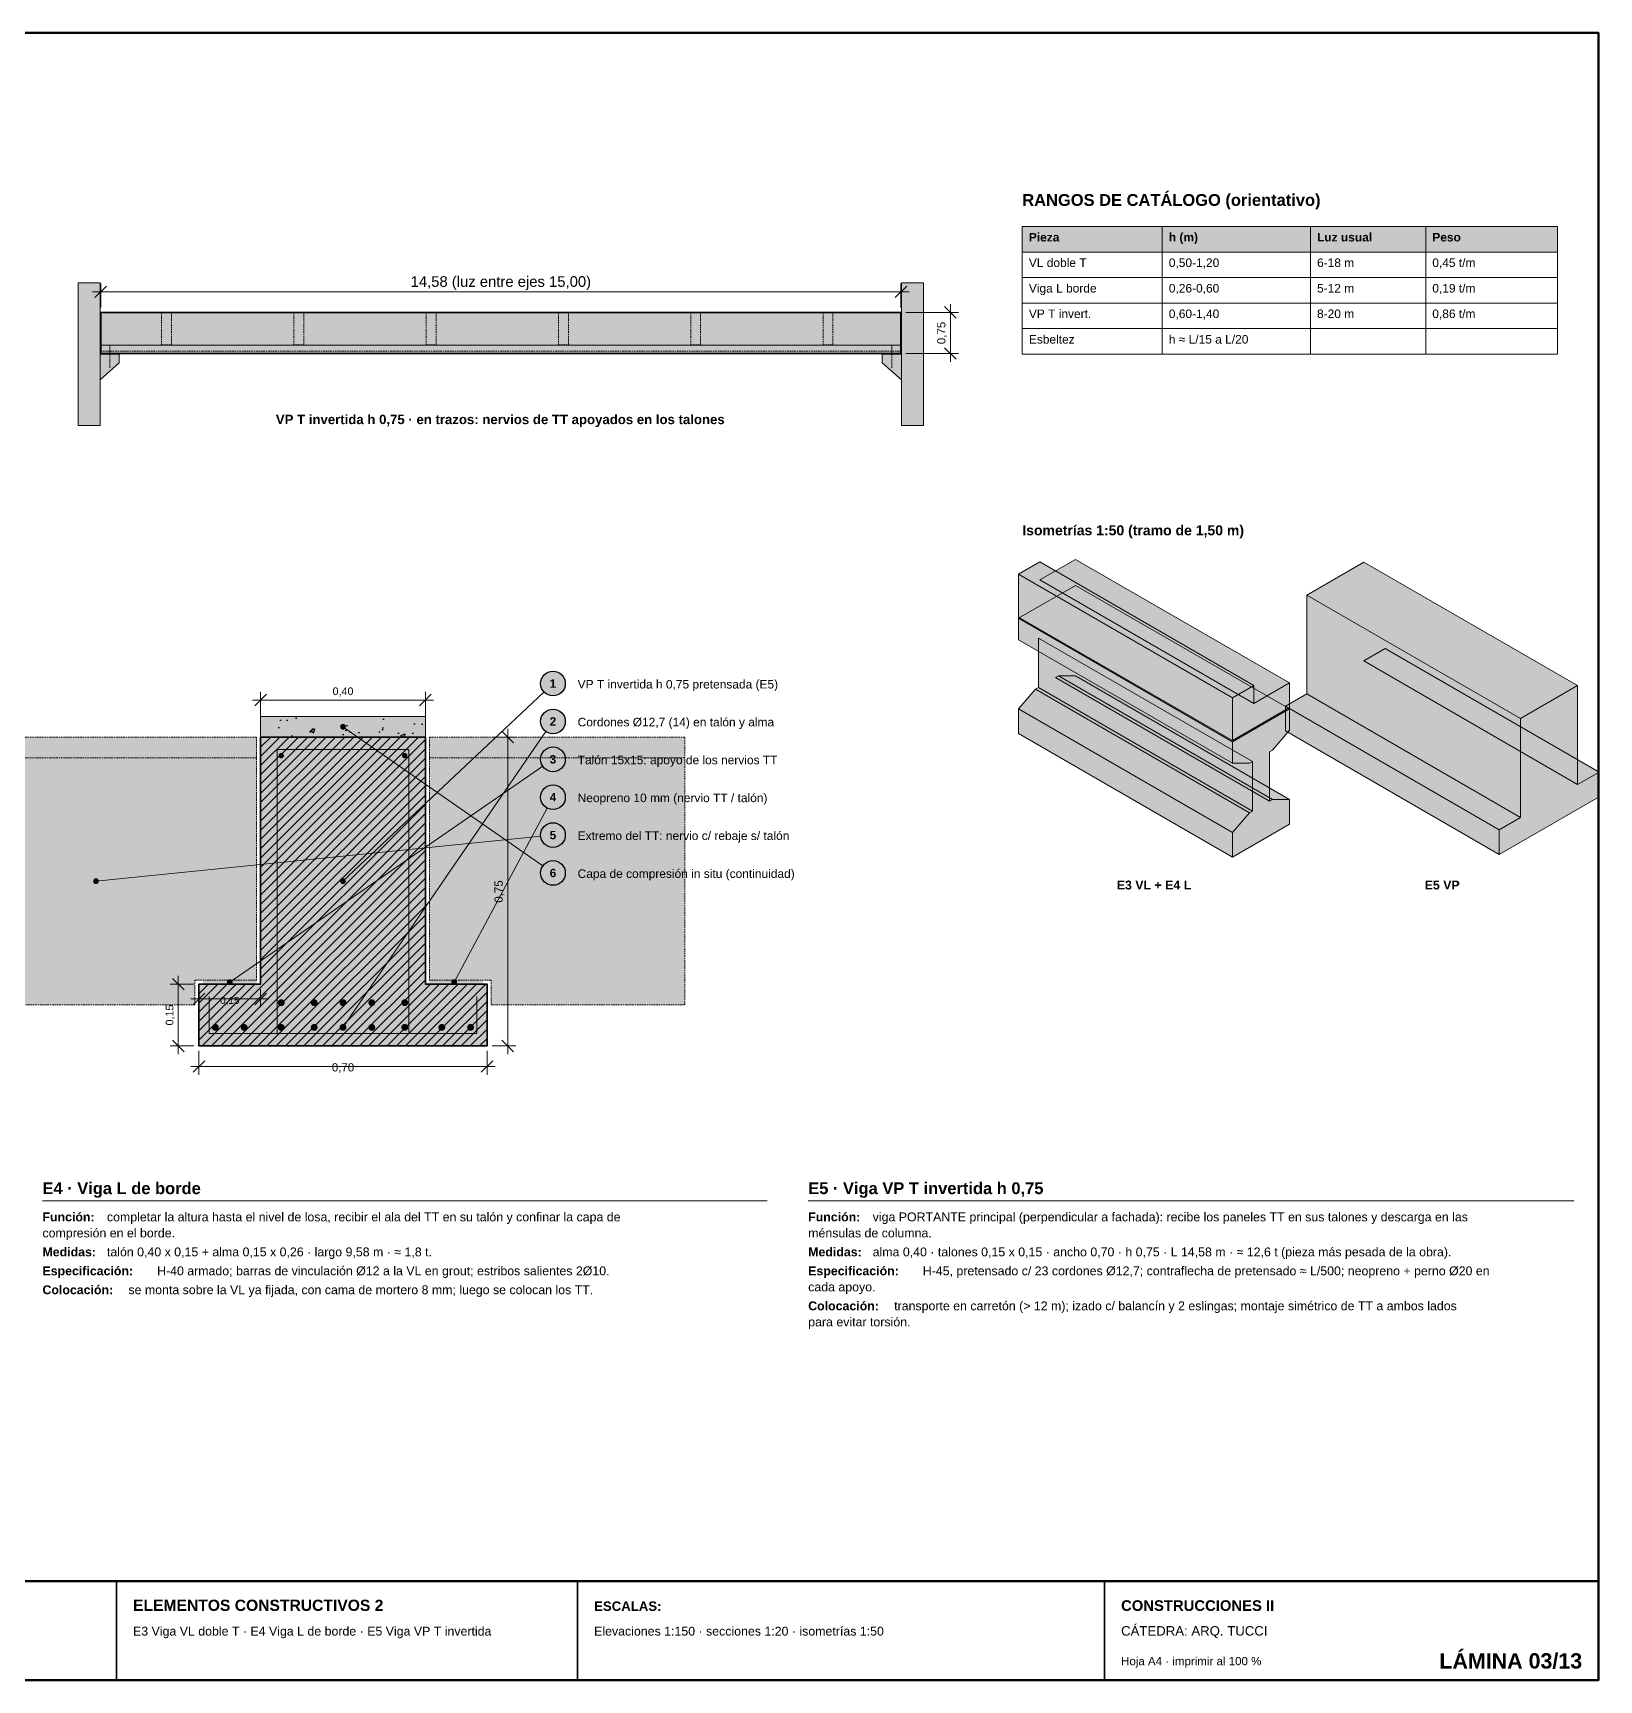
# Model space of a CAD drawing. Header units: millimetres. Extents: x 5 to 292, y 5 to 205.
# Drawn here: x 101.8 to 292.1, y 5 to 205 of the extents above; entities that cross this region are included whole.
import ezdxf
from ezdxf.enums import TextEntityAlignment as Align

# ---------------------------------------------------------------- set-up
doc = ezdxf.new("R2010")
doc.units = ezdxf.units.MM
doc.linetypes.add('DASHED', pattern=[1.524, 1.27, -0.254])
for name, color, linetype in [('ARMADURAS-RELLENO', 9, 'Continuous'), ('CONTORNOS', 7, 'Continuous'), ('CONTORNOS-RAYADO', 8, 'Continuous'), ('CONTORNOS-RELLENO', 9, 'Continuous'), ('COTAS', 7, 'Continuous'), ('ISO', 7, 'Continuous'), ('ISO-RELLENO', 9, 'Continuous'), ('LINEAS', 7, 'Continuous'), ('MARCO', 7, 'Continuous'), ('REFERENCIAS', 7, 'Continuous'), ('REFERENCIAS-RELLENO', 9, 'Continuous'), ('TABLAS', 7, 'Continuous'), ('TABLAS-RELLENO', 9, 'Continuous'), ('TEXTOS', 7, 'Continuous')]:
    doc.layers.add(name, color=color, linetype=linetype)
doc.styles.add('ARIAL', font='arial.ttf')
doc.styles.add('ARIAL-NEGRITA', font='arialbd.ttf')

msp = doc.modelspace()

# ---------------------------------------------------------------- hatches: boundary and pattern name
at = {"layer": 'ARMADURAS-RELLENO', "true_color": 0x7a1f1f}
h = msp.add_hatch(color=26, dxfattribs=at)
h.dxf.hatch_style = 1
edge = h.paths.add_edge_path()
edge.add_arc((132, 117.25), 0.33, 0, 360)
h = msp.add_hatch(color=26, dxfattribs=at)
h.dxf.hatch_style = 1
edge = h.paths.add_edge_path()
edge.add_arc((147, 117.25), 0.33, 0, 360)
at = {"layer": 'ARMADURAS-RELLENO', "true_color": 0x000000}
h = msp.add_hatch(color=18, dxfattribs=at)
h.dxf.hatch_style = 1
edge = h.paths.add_edge_path()
edge.add_arc((132, 87.25), 0.42, 0, 360)
h = msp.add_hatch(color=18, dxfattribs=at)
h.dxf.hatch_style = 1
edge = h.paths.add_edge_path()
edge.add_arc((136, 87.25), 0.42, 0, 360)
h = msp.add_hatch(color=18, dxfattribs=at)
h.dxf.hatch_style = 1
edge = h.paths.add_edge_path()
edge.add_arc((139.5, 87.25), 0.42, 0, 360)
h = msp.add_hatch(color=18, dxfattribs=at)
h.dxf.hatch_style = 1
edge = h.paths.add_edge_path()
edge.add_arc((143, 87.25), 0.42, 0, 360)
h = msp.add_hatch(color=18, dxfattribs=at)
h.dxf.hatch_style = 1
edge = h.paths.add_edge_path()
edge.add_arc((147, 87.25), 0.42, 0, 360)
h = msp.add_hatch(color=18, dxfattribs=at)
h.dxf.hatch_style = 1
edge = h.paths.add_edge_path()
edge.add_arc((124, 84.25), 0.42, 0, 360)
h = msp.add_hatch(color=18, dxfattribs=at)
h.dxf.hatch_style = 1
edge = h.paths.add_edge_path()
edge.add_arc((127.5, 84.25), 0.42, 0, 360)
h = msp.add_hatch(color=18, dxfattribs=at)
h.dxf.hatch_style = 1
edge = h.paths.add_edge_path()
edge.add_arc((132, 84.25), 0.42, 0, 360)
h = msp.add_hatch(color=18, dxfattribs=at)
h.dxf.hatch_style = 1
edge = h.paths.add_edge_path()
edge.add_arc((136, 84.25), 0.42, 0, 360)
h = msp.add_hatch(color=18, dxfattribs=at)
h.dxf.hatch_style = 1
edge = h.paths.add_edge_path()
edge.add_arc((139.5, 84.25), 0.42, 0, 360)
h = msp.add_hatch(color=18, dxfattribs=at)
h.dxf.hatch_style = 1
edge = h.paths.add_edge_path()
edge.add_arc((143, 84.25), 0.42, 0, 360)
h = msp.add_hatch(color=18, dxfattribs=at)
h.dxf.hatch_style = 1
edge = h.paths.add_edge_path()
edge.add_arc((147, 84.25), 0.42, 0, 360)
h = msp.add_hatch(color=18, dxfattribs=at)
h.dxf.hatch_style = 1
edge = h.paths.add_edge_path()
edge.add_arc((151.5, 84.25), 0.42, 0, 360)
h = msp.add_hatch(color=18, dxfattribs=at)
h.dxf.hatch_style = 1
edge = h.paths.add_edge_path()
edge.add_arc((155, 84.25), 0.42, 0, 360)
at = {"layer": 'CONTORNOS-RAYADO'}
h = msp.add_hatch(dxfattribs=at)
h.set_pattern_fill('AR-CONC', color=8, scale=0.03)
h.paths.add_polyline_path([(129.5, 119.5), (149.5, 119.5), (149.5, 122), (129.5, 122)])
h = msp.add_hatch(dxfattribs=at)
h.set_pattern_fill('ANSI31', color=8, scale=0.25)
h.paths.add_polyline_path([(122, 82), (157, 82), (157, 89.5), (149.5, 89.5), (149.5, 119.5), (129.5, 119.5), (129.5, 89.5), (122, 89.5)])
at = {"layer": 'CONTORNOS-RELLENO', "true_color": 0xeceeef}
h = msp.add_hatch(color=7, dxfattribs=at)
h.dxf.hatch_style = 1
h.paths.add_polyline_path([(107.33, 157.33), (110, 157.33), (110, 174.67), (107.33, 174.67)])
h = msp.add_hatch(color=7, dxfattribs=at)
h.dxf.hatch_style = 1
h.paths.add_polyline_path([(207.33, 157.33), (210, 157.33), (210, 174.67), (207.33, 174.67)])
at = {"layer": 'CONTORNOS-RELLENO', "true_color": 0xe2ecdc}
h = msp.add_hatch(color=254, dxfattribs=at)
h.dxf.hatch_style = 1
h.paths.add_polyline_path([(110.07, 166.07), (207.27, 166.07), (207.27, 171.07), (110.07, 171.07)])
at = {"layer": 'CONTORNOS-RELLENO', "true_color": 0xeceeef}
h = msp.add_hatch(color=7, dxfattribs=at)
h.dxf.hatch_style = 1
h.paths.add_polyline_path([(110, 166), (112.33, 166), (112.33, 164.93), (110, 162.87)])
h = msp.add_hatch(color=7, dxfattribs=at)
h.dxf.hatch_style = 1
h.paths.add_polyline_path([(207.33, 166), (205, 166), (205, 164.93), (207.33, 162.87)])
at = {"layer": 'CONTORNOS-RELLENO', "true_color": 0xdedad2}
h = msp.add_hatch(color=254, dxfattribs=at)
h.dxf.hatch_style = 1
h.paths.add_polyline_path([(129.5, 119.5), (149.5, 119.5), (149.5, 122), (129.5, 122)])
at = {"layer": 'CONTORNOS-RELLENO', "true_color": 0xf1efe8}
h = msp.add_hatch(color=7, dxfattribs=at)
h.dxf.hatch_style = 1
h.paths.add_polyline_path([(98, 119.5), (129, 119.5), (129, 90), (121.5, 90), (121.5, 87), (98, 87)])
at = {"layer": 'CONTORNOS-RELLENO', "true_color": 0xd3d6d9}
h = msp.add_hatch(color=254, dxfattribs=at)
h.dxf.hatch_style = 1
h.paths.add_polyline_path([(122, 82), (157, 82), (157, 89.5), (149.5, 89.5), (149.5, 119.5), (129.5, 119.5), (129.5, 89.5), (122, 89.5)])
at = {"layer": 'CONTORNOS-RELLENO', "true_color": 0xf1efe8}
h = msp.add_hatch(color=7, dxfattribs=at)
h.dxf.hatch_style = 1
h.paths.add_polyline_path([(181, 119.5), (150, 119.5), (150, 90), (157.5, 90), (157.5, 87), (181, 87)])
at = {"layer": 'CONTORNOS-RELLENO', "true_color": 0x111111}
h = msp.add_hatch(color=250, dxfattribs=at)
h.dxf.hatch_style = 1
h.paths.add_polyline_path([(122.5, 89.5), (129, 89.5), (129, 90), (122.5, 90)])
h = msp.add_hatch(color=250, dxfattribs=at)
h.dxf.hatch_style = 1
h.paths.add_polyline_path([(150, 89.5), (156.5, 89.5), (156.5, 90), (150, 90)])
at = {"layer": 'ISO-RELLENO', "true_color": 0xbda6a6}
h = msp.add_hatch(color=253, dxfattribs=at)
h.dxf.hatch_style = 1
h.paths.add_polyline_path([(224.14, 140.78), (221.55, 139.28), (247.53, 124.28), (250.12, 125.78)])
h = msp.add_hatch(color=253, dxfattribs=at)
h.dxf.hatch_style = 1
h.paths.add_polyline_path([(228.47, 141.08), (224.14, 138.58), (250.12, 123.58), (254.45, 126.08)])
at = {"layer": 'ISO-RELLENO', "true_color": 0xa6b89e}
h = msp.add_hatch(color=253, dxfattribs=at)
h.dxf.hatch_style = 1
h.paths.add_polyline_path([(263.47, 140.75), (256.55, 136.75), (282.53, 121.75), (289.45, 125.75)])
at = {"layer": 'ISO-RELLENO', "true_color": 0xb19b9b}
h = msp.add_hatch(color=253, dxfattribs=at)
h.dxf.hatch_style = 1
h.paths.add_polyline_path([(221.55, 139.28), (221.55, 134.08), (247.53, 119.08), (247.53, 124.28)])
at = {"layer": 'ISO-RELLENO', "true_color": 0x98a9ba}
h = msp.add_hatch(color=253, dxfattribs=at)
h.dxf.hatch_style = 1
h.paths.add_polyline_path([(228.47, 137.92), (221.55, 133.92), (247.53, 118.92), (254.45, 122.92)])
at = {"layer": 'ISO-RELLENO', "true_color": 0x9bac93}
h = msp.add_hatch(color=253, dxfattribs=at)
h.dxf.hatch_style = 1
h.paths.add_polyline_path([(256.55, 136.75), (256.55, 124.75), (282.53, 109.75), (282.53, 121.75)])
at = {"layer": 'ISO-RELLENO', "true_color": 0x8e9eae}
h = msp.add_hatch(color=253, dxfattribs=at)
h.dxf.hatch_style = 1
h.paths.add_polyline_path([(221.55, 133.92), (221.55, 131.32), (247.53, 116.32), (247.53, 118.92)])
h = msp.add_hatch(color=253, dxfattribs=at)
h.dxf.hatch_style = 1
h.paths.add_polyline_path([(223.97, 131.52), (223.97, 125.52), (249.95, 110.52), (249.95, 116.52)])
at = {"layer": 'ISO-RELLENO', "true_color": 0xa6b89e}
h = msp.add_hatch(color=253, dxfattribs=at)
h.dxf.hatch_style = 1
h.paths.add_polyline_path([(266.07, 130.25), (263.47, 128.75), (289.45, 113.75), (292.05, 115.25)])
at = {"layer": 'ISO-RELLENO', "true_color": 0x98a9ba}
h = msp.add_hatch(color=253, dxfattribs=at)
h.dxf.hatch_style = 1
h.paths.add_polyline_path([(226.4, 126.92), (226.05, 126.72), (252.03, 111.72), (252.38, 111.92)])
at = {"layer": 'ISO-RELLENO', "true_color": 0x82919f}
h = msp.add_hatch(color=252, dxfattribs=at)
h.dxf.hatch_style = 1
h.paths.add_polyline_path([(228.47, 126.92), (226.4, 126.92), (252.38, 111.92), (254.45, 111.92)])
at = {"layer": 'ISO-RELLENO', "true_color": 0x827272}
h = msp.add_hatch(color=8, dxfattribs=at)
h.dxf.hatch_style = 1
h.paths.add_polyline_path([(247.53, 119.08), (254.45, 123.08), (254.45, 126.08), (250.12, 123.58), (250.12, 125.78), (247.53, 124.28)])
at = {"layer": 'ISO-RELLENO', "true_color": 0xa3b6c8}
h = msp.add_hatch(color=253, dxfattribs=at)
h.dxf.hatch_style = 1
h.paths.add_polyline_path([(223.62, 125.32), (221.55, 122.92), (247.53, 107.92), (249.6, 110.32)])
at = {"layer": 'ISO-RELLENO', "true_color": 0x98a9ba}
h = msp.add_hatch(color=253, dxfattribs=at)
h.dxf.hatch_style = 1
h.paths.add_polyline_path([(223.97, 125.52), (223.62, 125.32), (249.6, 110.32), (249.95, 110.52)])
at = {"layer": 'ISO-RELLENO', "true_color": 0xa6b89e}
h = msp.add_hatch(color=253, dxfattribs=at)
h.dxf.hatch_style = 1
h.paths.add_polyline_path([(256.55, 124.75), (253.95, 123.25), (279.93, 108.25), (282.53, 109.75)])
at = {"layer": 'ISO-RELLENO', "true_color": 0x727f6d}
h = msp.add_hatch(color=8, dxfattribs=at)
h.dxf.hatch_style = 1
h.paths.add_polyline_path([(279.93, 105.25), (292.05, 112.25), (292.05, 115.25), (289.45, 113.75), (289.45, 125.75), (282.53, 121.75), (282.53, 109.75), (279.93, 108.25)])
at = {"layer": 'ISO-RELLENO', "true_color": 0x8e9eae}
h = msp.add_hatch(color=253, dxfattribs=at)
h.dxf.hatch_style = 1
h.paths.add_polyline_path([(221.55, 122.92), (221.55, 119.92), (247.53, 104.92), (247.53, 107.92)])
at = {"layer": 'ISO-RELLENO', "true_color": 0x687480}
h = msp.add_hatch(color=8, dxfattribs=at)
h.dxf.hatch_style = 1
h.paths.add_polyline_path([(247.53, 104.92), (254.45, 108.92), (254.45, 111.92), (252.38, 111.92), (252.03, 111.72), (252.03, 117.72), (252.38, 117.92), (254.45, 120.32), (254.45, 122.92), (247.53, 118.92), (247.53, 116.32), (249.6, 116.32), (249.95, 116.52), (249.95, 110.52), (249.6, 110.32), (247.53, 107.92)])
at = {"layer": 'ISO-RELLENO', "true_color": 0x9bac93}
h = msp.add_hatch(color=253, dxfattribs=at)
h.dxf.hatch_style = 1
h.paths.add_polyline_path([(253.95, 123.25), (253.95, 120.25), (279.93, 105.25), (279.93, 108.25)])
at = {"layer": 'REFERENCIAS-RELLENO', "true_color": 0xffffff}
h = msp.add_hatch(color=7, dxfattribs=at)
h.dxf.hatch_style = 1
edge = h.paths.add_edge_path()
edge.add_arc((165, 126), 1.5, 0, 360)
h = msp.add_hatch(color=7, dxfattribs=at)
h.dxf.hatch_style = 1
edge = h.paths.add_edge_path()
edge.add_arc((165, 121.4), 1.5, 0, 360)
at = {"layer": 'REFERENCIAS-RELLENO', "true_color": 0x000000}
h = msp.add_hatch(color=18, dxfattribs=at)
h.dxf.hatch_style = 1
edge = h.paths.add_edge_path()
edge.add_arc((139.5, 120.75), 0.35, 0, 360)
at = {"layer": 'REFERENCIAS-RELLENO', "true_color": 0xffffff}
h = msp.add_hatch(color=7, dxfattribs=at)
h.dxf.hatch_style = 1
edge = h.paths.add_edge_path()
edge.add_arc((165, 116.8), 1.5, 0, 360)
h = msp.add_hatch(color=7, dxfattribs=at)
h.dxf.hatch_style = 1
edge = h.paths.add_edge_path()
edge.add_arc((165, 112.2), 1.5, 0, 360)
h = msp.add_hatch(color=7, dxfattribs=at)
h.dxf.hatch_style = 1
edge = h.paths.add_edge_path()
edge.add_arc((165, 107.6), 1.5, 0, 360)
h = msp.add_hatch(color=7, dxfattribs=at)
h.dxf.hatch_style = 1
edge = h.paths.add_edge_path()
edge.add_arc((165, 103), 1.5, 0, 360)
at = {"layer": 'REFERENCIAS-RELLENO', "true_color": 0x000000}
h = msp.add_hatch(color=18, dxfattribs=at)
h.dxf.hatch_style = 1
edge = h.paths.add_edge_path()
edge.add_arc((109.5, 102), 0.35, 0, 360)
h = msp.add_hatch(color=18, dxfattribs=at)
h.dxf.hatch_style = 1
edge = h.paths.add_edge_path()
edge.add_arc((139.5, 102), 0.35, 0, 360)
h = msp.add_hatch(color=18, dxfattribs=at)
h.dxf.hatch_style = 1
edge = h.paths.add_edge_path()
edge.add_arc((125.75, 89.75), 0.35, 0, 360)
h = msp.add_hatch(color=18, dxfattribs=at)
h.dxf.hatch_style = 1
edge = h.paths.add_edge_path()
edge.add_arc((153, 89.75), 0.35, 0, 360)
h = msp.add_hatch(color=18, dxfattribs=at)
h.dxf.hatch_style = 1
edge = h.paths.add_edge_path()
edge.add_arc((139.5, 84.25), 0.35, 0, 360)
at = {"layer": 'TABLAS-RELLENO', "true_color": 0xe2e6ea}
h = msp.add_hatch(color=254, dxfattribs=at)
h.dxf.hatch_style = 1
h.paths.add_polyline_path([(222, 181.5), (239, 181.5), (239, 178.4), (222, 178.4)])
h = msp.add_hatch(color=254, dxfattribs=at)
h.dxf.hatch_style = 1
h.paths.add_polyline_path([(239, 181.5), (257, 181.5), (257, 178.4), (239, 178.4)])
h = msp.add_hatch(color=254, dxfattribs=at)
h.dxf.hatch_style = 1
h.paths.add_polyline_path([(257, 181.5), (271, 181.5), (271, 178.4), (257, 178.4)])
h = msp.add_hatch(color=254, dxfattribs=at)
h.dxf.hatch_style = 1
h.paths.add_polyline_path([(271, 181.5), (287, 181.5), (287, 178.4), (271, 178.4)])

# ---------------------------------------------------------------- linework, layer by layer
at = {"layer": 'CONTORNOS', "lineweight": 18}
for points in [[(107.33, 157.33), (110, 157.33), (110, 174.67), (107.33, 174.67)], [(207.33, 157.33), (210, 157.33), (210, 174.67), (207.33, 174.67)], [(110, 166), (112.33, 166), (112.33, 164.93), (110, 162.87)], [(207.33, 166), (205, 166), (205, 164.93), (207.33, 162.87)], [(129.5, 119.5), (149.5, 119.5), (149.5, 122), (129.5, 122)]]:
    msp.add_lwpolyline(points, close=True, dxfattribs=at)
at = {"layer": 'CONTORNOS', "lineweight": 35}
for points in [[(110.07, 166.07), (207.27, 166.07), (207.27, 171.07), (110.07, 171.07)], [(122, 82), (157, 82), (157, 89.5), (149.5, 89.5), (149.5, 119.5), (129.5, 119.5), (129.5, 89.5), (122, 89.5)]]:
    msp.add_lwpolyline(points, close=True, dxfattribs=at)
at = {"layer": 'CONTORNOS', "linetype": 'DASHED', "lineweight": 9, "ltscale": 0.15}
for points in [[(117.47, 167.13), (118.67, 167.13), (118.67, 171.07), (117.47, 171.07)], [(133.53, 167.13), (134.73, 167.13), (134.73, 171.07), (133.53, 171.07)], [(149.6, 167.13), (150.8, 167.13), (150.8, 171.07), (149.6, 171.07)], [(165.67, 167.13), (166.87, 167.13), (166.87, 171.07), (165.67, 171.07)], [(181.73, 167.13), (182.93, 167.13), (182.93, 171.07), (181.73, 171.07)], [(197.8, 167.13), (199, 167.13), (199, 171.07), (197.8, 171.07)]]:
    msp.add_lwpolyline(points, close=True, dxfattribs=at)
at = {"layer": 'CONTORNOS', "linetype": 'DASHED', "lineweight": 13, "ltscale": 0.15}
for points in [[(98, 119.5), (129, 119.5), (129, 90), (121.5, 90), (121.5, 87), (98, 87)], [(181, 119.5), (150, 119.5), (150, 90), (157.5, 90), (157.5, 87), (181, 87)]]:
    msp.add_lwpolyline(points, close=True, dxfattribs=at)
at = {"layer": 'COTAS', "lineweight": 35}
for points in [[(109.37, 172.87), (110.77, 174.27)], [(206.57, 172.87), (207.97, 174.27)], [(213.97, 170.37), (212.57, 171.77)], [(213.97, 165.37), (212.57, 166.77)], [(128.8, 123.3), (130.2, 124.7)], [(148.8, 123.3), (150.2, 124.7)], [(160.2, 118.8), (158.8, 120.2)], [(120.2, 88.8), (118.8, 90.2)], [(121.3, 87), (122.7, 88.4)], [(128.8, 87), (130.2, 88.4)], [(120.2, 81.3), (118.8, 82.7)], [(160.2, 81.3), (158.8, 82.7)], [(121.3, 78.8), (122.7, 80.2)], [(156.3, 78.8), (157.7, 80.2)]]:
    msp.add_lwpolyline(points, dxfattribs=at)
at = {"layer": 'COTAS', "lineweight": 9}
for points in [[(110.07, 171.67), (110.07, 174.57)], [(207.27, 171.67), (207.27, 174.57)], [(207.87, 171.07), (214.27, 171.07)], [(207.87, 166.07), (214.27, 166.07)], [(129.5, 120.1), (129.5, 125)], [(149.5, 120.1), (149.5, 125)], [(157.6, 119.5), (160.5, 119.5)], [(121.4, 89.5), (118.5, 89.5)], [(122, 88.9), (122, 86.7)], [(129.5, 88.9), (129.5, 86.7)], [(121.4, 82), (118.5, 82)], [(157.6, 82), (160.5, 82)], [(122, 81.4), (122, 78.5)], [(157, 81.4), (157, 78.5)]]:
    msp.add_lwpolyline(points, dxfattribs=at)
at = {"layer": 'COTAS', "lineweight": 13}
for points in [[(109.07, 173.57), (208.27, 173.57)], [(213.27, 165.07), (213.27, 172.07)], [(128.5, 124), (150.5, 124)], [(159.5, 81), (159.5, 120.5)], [(119.5, 81), (119.5, 90.5)], [(121, 87.7), (130.5, 87.7)], [(121, 79.5), (158, 79.5)]]:
    msp.add_lwpolyline(points, dxfattribs=at)
at = {"layer": 'ISO', "lineweight": 13}
for points in [[(224.14, 140.78), (221.55, 139.28), (247.53, 124.28), (250.12, 125.78)], [(228.47, 141.08), (224.14, 138.58), (250.12, 123.58), (254.45, 126.08)], [(263.47, 140.75), (256.55, 136.75), (282.53, 121.75), (289.45, 125.75)], [(221.55, 139.28), (221.55, 134.08), (247.53, 119.08), (247.53, 124.28)], [(228.47, 137.92), (221.55, 133.92), (247.53, 118.92), (254.45, 122.92)], [(256.55, 136.75), (256.55, 124.75), (282.53, 109.75), (282.53, 121.75)], [(221.55, 133.92), (221.55, 131.32), (247.53, 116.32), (247.53, 118.92)], [(223.97, 131.52), (223.97, 125.52), (249.95, 110.52), (249.95, 116.52)], [(266.07, 130.25), (263.47, 128.75), (289.45, 113.75), (292.05, 115.25)], [(226.4, 126.92), (226.05, 126.72), (252.03, 111.72), (252.38, 111.92)], [(228.47, 126.92), (226.4, 126.92), (252.38, 111.92), (254.45, 111.92)], [(247.53, 119.08), (254.45, 123.08), (254.45, 126.08), (250.12, 123.58), (250.12, 125.78), (247.53, 124.28)], [(223.62, 125.32), (221.55, 122.92), (247.53, 107.92), (249.6, 110.32)], [(223.97, 125.52), (223.62, 125.32), (249.6, 110.32), (249.95, 110.52)], [(256.55, 124.75), (253.95, 123.25), (279.93, 108.25), (282.53, 109.75)], [(279.93, 105.25), (292.05, 112.25), (292.05, 115.25), (289.45, 113.75), (289.45, 125.75), (282.53, 121.75), (282.53, 109.75), (279.93, 108.25)], [(221.55, 122.92), (221.55, 119.92), (247.53, 104.92), (247.53, 107.92)], [(247.53, 104.92), (254.45, 108.92), (254.45, 111.92), (252.38, 111.92), (252.03, 111.72), (252.03, 117.72), (252.38, 117.92), (254.45, 120.32), (254.45, 122.92), (247.53, 118.92), (247.53, 116.32), (249.6, 116.32), (249.95, 116.52), (249.95, 110.52), (249.6, 110.32), (247.53, 107.92)], [(253.95, 123.25), (253.95, 120.25), (279.93, 105.25), (279.93, 108.25)]]:
    msp.add_lwpolyline(points, close=True, dxfattribs=at)
at = {"layer": 'LINEAS', "lineweight": 9}
msp.add_lwpolyline([(110.07, 167.07), (207.27, 167.07)], dxfattribs=at)
at = {"layer": 'LINEAS', "color": 26, "linetype": 'DASHED', "lineweight": 13, "ltscale": 0.15, "true_color": 0x7a1f1f}
msp.add_lwpolyline([(110.07, 166.37), (207.27, 166.37)], dxfattribs=at)
at = {"layer": 'LINEAS', "linetype": 'DASHED', "lineweight": 9, "ltscale": 0.15}
for points in [[(111.17, 164.33), (111.17, 167.2)], [(206.17, 164.33), (206.17, 167.2)], [(98, 117), (129, 117)], [(181, 117), (150, 117)]]:
    msp.add_lwpolyline(points, dxfattribs=at)
at = {"layer": 'LINEAS', "color": 26, "lineweight": 13, "true_color": 0x7a1f1f}
for points in [[(131.5, 83.5), (131.5, 118), (147.5, 118), (147.5, 83.5)], [(123.25, 88), (123.25, 83.5), (155.75, 83.5), (155.75, 88)]]:
    msp.add_lwpolyline(points, dxfattribs=at)
at = {"layer": 'LINEAS', "lineweight": 18}
for points in [[(103, 63.2), (191, 63.2)], [(196, 63.2), (289, 63.2)]]:
    msp.add_lwpolyline(points, dxfattribs=at)
at = {"layer": 'MARCO', "lineweight": 50}
for points in [[(5, 205), (292, 205), (292, 5), (5, 5)], [(5, 17), (292, 17), (292, 5), (5, 5)]]:
    msp.add_lwpolyline(points, close=True, dxfattribs=at)
at = {"layer": 'MARCO', "lineweight": 35}
for points in [[(112, 17), (112, 5)], [(168, 17), (168, 5)], [(232, 17), (232, 5)]]:
    msp.add_lwpolyline(points, dxfattribs=at)
at = {"layer": 'REFERENCIAS', "lineweight": 13}
for points in [[(139.5, 102), (163.91, 124.97)], [(139.5, 120.75), (163.77, 103.86)], [(139.5, 84.25), (164.15, 120.16)], [(125.75, 89.75), (163.76, 115.95)], [(153, 89.75), (164.29, 110.88)], [(109.5, 102), (163.51, 107.45)]]:
    msp.add_lwpolyline(points, dxfattribs=at)
at = {"layer": 'REFERENCIAS', "lineweight": 25}
for centre in [(165, 126), (165, 121.4), (165, 116.8), (165, 112.2), (165, 107.6), (165, 103)]:
    msp.add_circle(centre, 1.5, dxfattribs=at)
at = {"layer": 'TABLAS', "lineweight": 13}
for points in [[(222, 181.5), (239, 181.5), (239, 178.4), (222, 178.4)], [(239, 181.5), (257, 181.5), (257, 178.4), (239, 178.4)], [(257, 181.5), (271, 181.5), (271, 178.4), (257, 178.4)], [(271, 181.5), (287, 181.5), (287, 178.4), (271, 178.4)], [(222, 178.4), (239, 178.4), (239, 175.3), (222, 175.3)], [(239, 178.4), (257, 178.4), (257, 175.3), (239, 175.3)], [(257, 178.4), (271, 178.4), (271, 175.3), (257, 175.3)], [(271, 178.4), (287, 178.4), (287, 175.3), (271, 175.3)], [(222, 175.3), (239, 175.3), (239, 172.2), (222, 172.2)], [(239, 175.3), (257, 175.3), (257, 172.2), (239, 172.2)], [(257, 175.3), (271, 175.3), (271, 172.2), (257, 172.2)], [(271, 175.3), (287, 175.3), (287, 172.2), (271, 172.2)], [(222, 172.2), (239, 172.2), (239, 169.1), (222, 169.1)], [(239, 172.2), (257, 172.2), (257, 169.1), (239, 169.1)], [(257, 172.2), (271, 172.2), (271, 169.1), (257, 169.1)], [(271, 172.2), (287, 172.2), (287, 169.1), (271, 169.1)], [(222, 169.1), (239, 169.1), (239, 166), (222, 166)], [(239, 169.1), (257, 169.1), (257, 166), (239, 166)], [(257, 169.1), (271, 169.1), (271, 166), (257, 166)], [(271, 169.1), (287, 169.1), (287, 166), (271, 166)]]:
    msp.add_lwpolyline(points, close=True, dxfattribs=at)

# ---------------------------------------------------------------- texts
at = {"layer": 'COTAS', "style": 'ARIAL'}
for s, height, p in [('14,58 (luz entre ejes 15,00)', 1.2888, (158.67, 174.17)), ('0,40', 0.931, (139.5, 124.6)), ('0,15', 0.859, (125.75, 87.1)), ('0,70', 1.002, (139.5, 78.9))]:
    msp.add_text(s, height=height, dxfattribs=at).set_placement(p, align=Align.CENTER)
for s, height, p in [('0,75', 1.002, (212.67, 168.57)), ('0,75', 1.002, (158.9, 100.75)), ('0,15', 0.931, (118.9, 85.75))]:
    msp.add_text(s, height=height, rotation=90, dxfattribs=at).set_placement(p, align=Align.CENTER)
at = {"layer": 'MARCO'}
for s, height, style, p in [('ELEMENTOS CONSTRUCTIVOS 2', 1.3604, 'ARIAL-NEGRITA', (114, 13.4)), ('ESCALAS:', 1.146, 'ARIAL-NEGRITA', (170, 13.4)), ('CONSTRUCCIONES II', 1.2888, 'ARIAL-NEGRITA', (234, 13.4)), ('E3 Viga VL doble T · E4 Viga L de borde · E5 Viga VP T invertida', 1.074, 'ARIAL', (114, 10.4)), ('Elevaciones 1:150 · secciones 1:20 · isometrías 1:50', 1.074, 'ARIAL', (170, 10.4)), ('CÁTEDRA: ARQ. TUCCI', 1.1456, 'ARIAL', (234, 10.4)), ('Hoja A4 · imprimir al 100 %', 1.0024, 'ARIAL', (234, 6.8))]:
    msp.add_text(s, height=height, dxfattribs=dict(at, style=style)).set_placement(p)
at = {"layer": 'MARCO', "style": 'ARIAL-NEGRITA'}
msp.add_text('LÁMINA 03/13', height=1.8616, dxfattribs=at).set_placement((290, 6.4), align=Align.RIGHT)
at = {"layer": 'REFERENCIAS', "style": 'ARIAL-NEGRITA'}
for s, p in [('1', (165, 125.49)), ('2', (165, 120.89)), ('3', (165, 116.29)), ('4', (165, 111.69)), ('5', (165, 107.09)), ('6', (165, 102.49))]:
    msp.add_text(s, height=1.02, dxfattribs=at).set_placement(p, align=Align.CENTER)
at = {"layer": 'TABLAS'}
for s, height, style, p in [('Pieza', 1.038, 'ARIAL-NEGRITA', (222.8, 179.68)), ('h (m)', 1.038, 'ARIAL-NEGRITA', (239.8, 179.68)), ('Luz usual', 1.038, 'ARIAL-NEGRITA', (257.8, 179.68)), ('Peso', 1.038, 'ARIAL-NEGRITA', (271.8, 179.68)), ('VL doble T', 1.038, 'ARIAL', (222.8, 176.58)), ('0,50-1,20', 1.038, 'ARIAL', (239.8, 176.58)), ('6-18 m', 1.038, 'ARIAL', (257.8, 176.58)), ('0,45 t/m', 1.038, 'ARIAL', (271.8, 176.58)), ('Viga L borde', 1.0382, 'ARIAL', (222.8, 173.48)), ('0,26-0,60', 1.038, 'ARIAL', (239.8, 173.48)), ('5-12 m', 1.038, 'ARIAL', (257.8, 173.48)), ('0,19 t/m', 1.038, 'ARIAL', (271.8, 173.48)), ('VP T invert.', 1.0382, 'ARIAL', (222.8, 170.38)), ('0,60-1,40', 1.038, 'ARIAL', (239.8, 170.38)), ('8-20 m', 1.038, 'ARIAL', (257.8, 170.38)), ('0,86 t/m', 1.038, 'ARIAL', (271.8, 170.38)), ('Esbeltez', 1.038, 'ARIAL', (222.8, 167.28)), ('h ≈ L/15 a L/20', 1.0382, 'ARIAL', (239.8, 167.28))]:
    msp.add_text(s, height=height, dxfattribs=dict(at, style=style)).set_placement(p)
at = {"layer": 'TEXTOS'}
for s, height, style, p in [('RANGOS DE CATÁLOGO (orientativo)', 1.432, 'ARIAL-NEGRITA', (222, 184)), ('Isometrías 1:50 (tramo de 1,50 m)', 1.2172, 'ARIAL-NEGRITA', (222, 144)), ('VP T invertida h 0,75 pretensada (E5)', 1.0382, 'ARIAL', (168, 125.4)), ('Cordones Ø12,7 (14) en talón y alma', 1.0382, 'ARIAL', (168, 120.8)), ('Talón 15x15: apoyo de los nervios TT', 1.0382, 'ARIAL', (168, 116.2)), ('Neopreno 10 mm (nervio TT / talón)', 1.0382, 'ARIAL', (168, 111.6)), ('Extremo del TT: nervio c/ rebaje s/ talón', 1.0382, 'ARIAL', (168, 107)), ('Capa de compresión in situ (continuidad)', 1.0382, 'ARIAL', (168, 102.4)), ('E4 · Viga L de borde', 1.432, 'ARIAL-NEGRITA', (103, 64)), ('E5 · Viga VP T invertida h 0,75', 1.432, 'ARIAL-NEGRITA', (196, 64)), ('Función:', 1.074, 'ARIAL-NEGRITA', (103, 60.7)), ('completar la altura hasta el nivel de losa, recibir el ala del TT en su talón y confinar la capa de', 1.074, 'ARIAL', (110.83, 60.7)), ('Función:', 1.074, 'ARIAL-NEGRITA', (196, 60.7)), ('viga PORTANTE principal (perpendicular a fachada): recibe los paneles TT en sus talones y descarga en las', 1.074, 'ARIAL', (203.83, 60.7)), ('compresión en el borde.', 1.074, 'ARIAL', (103, 58.75)), ('ménsulas de columna.', 1.074, 'ARIAL', (196, 58.75)), ('Medidas:', 1.074, 'ARIAL-NEGRITA', (103, 56.45)), ('talón 0,40 x 0,15 + alma 0,15 x 0,26 · largo 9,58 m · ≈ 1,8 t.', 1.074, 'ARIAL', (110.83, 56.45)), ('Medidas:', 1.074, 'ARIAL-NEGRITA', (196, 56.45)), ('alma 0,40 · talones 0,15 x 0,15 · ancho 0,70 · h 0,75 · L 14,58 m · ≈ 12,6 t (pieza más pesada de la obra).', 1.074, 'ARIAL', (203.83, 56.45)), ('Especificación:', 1.074, 'ARIAL-NEGRITA', (103, 54.15)), ('H-40 armado; barras de vinculación Ø12 a la VL en grout; estribos salientes 2Ø10.', 1.074, 'ARIAL', (116.92, 54.15)), ('Especificación:', 1.074, 'ARIAL-NEGRITA', (196, 54.15)), ('H-45, pretensado c/ 23 cordones Ø12,7; contraflecha de pretensado ≈ L/500; neopreno + perno Ø20 en', 1.074, 'ARIAL', (209.92, 54.15)), ('Colocación:', 1.074, 'ARIAL-NEGRITA', (103, 51.85)), ('se monta sobre la VL ya fijada, con cama de mortero 8 mm; luego se colocan los TT.', 1.074, 'ARIAL', (113.44, 51.85)), ('cada apoyo.', 1.074, 'ARIAL', (196, 52.2)), ('Colocación:', 1.074, 'ARIAL-NEGRITA', (196, 49.9)), ('transporte en carretón (> 12 m); izado c/ balancín y 2 eslingas; montaje simétrico de TT a ambos lados', 1.074, 'ARIAL', (206.44, 49.9)), ('para evitar torsión.', 1.074, 'ARIAL', (196, 47.95))]:
    msp.add_text(s, height=height, dxfattribs=dict(at, style=style)).set_placement(p)
at = {"layer": 'TEXTOS', "style": 'ARIAL-NEGRITA'}
for s, height, p in [('VP T invertida h 0,75 · en trazos: nervios de TT apoyados en los talones', 1.1456, (158.6, 157.5)), ('E3 VL + E4 L', 1.074, (238, 101)), ('E5 VP', 1.074, (273, 101))]:
    msp.add_text(s, height=height, dxfattribs=at).set_placement(p, align=Align.CENTER)

doc.saveas('drawing.dxf')
